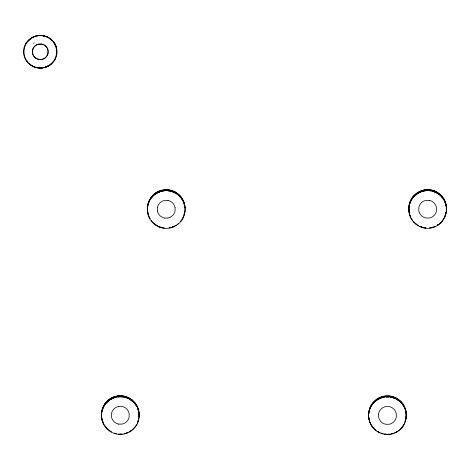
<?xml version="1.0" encoding="UTF-8"?>
<svg xmlns="http://www.w3.org/2000/svg" width="470" height="470" viewBox="0 0 470 470"><rect width="100%" height="100%" fill="white"/><g stroke="black" fill="none" stroke-linecap="round" stroke-linejoin="round"><path stroke-width="0.7" d="M101.561 414.687L101.643 413.706M101.561 415.433L101.649 412.801M147.48 209.397L147.839 205.696M139.008 416.543L139.061 414.64M138.967 417.272L139.008 415.75M406.197 414.787L405.945 417.765M406.139 415.897L405.945 418.512M446.388 208.545L446.283 210.489M446.3 211.171L446.3 206.706M101.919 410.986L101.649 412.848M101.814 412.495L102.366 409.94M157.397 207.493L157.397 211.007M138.697 419.087L138.809 418.323M184.622 212.311L184.728 211.541M184.622 213.057L184.892 211.236M368.95 411.896L369.056 411.127M368.95 411.849L368.78 413.8L368.95 412.595M408.994 206.594L409.141 212.27M408.994 206.641L409.517 203.804M408.994 207.341L409.247 205.631M409.141 206.395L410.316 202.112M405.833 418.488L405.945 417.724M405.945 418.464L405.387 420.973M446.136 212.223L444.961 216.505M147.839 205.743L148.908 202.176M101.919 411.033L102.19 409.905M102.337 409.305L102.613 408.512M183.553 216.57L184.352 214.091M184.17 214.843L184.352 214.132M138.427 419.422L138.697 418.3M138.697 419.04L138.01 421.514L138.28 420.768M409.67 203.21L410.316 201.366M409.517 203.851L409.693 203.146M409.517 204.597L409.67 203.998M369.056 411.174L369.473 409.452M369.473 409.499L370.119 407.608M369.056 411.92L369.502 410.087M445.76 213.327L446.03 212.199M405.387 420.274L405.563 419.522M148.908 201.43C147.298 205.437 147.051 209.961 148.109 214.132M102.366 409.987L103.3 407.549M102.954 408.354L103.77 406.55M183.929 214.784L184.17 214.05M138.01 420.815L138.25 420.086M409.94 203.158L410.281 202.212M369.502 409.388L369.749 408.7M369.502 410.134L370.906 406.691M444.961 215.765L444.996 215.665A18.882 18.876 0 0 1 444.273 217.34M445.337 214.72L445.584 213.985M405.14 421.702L405.387 421.02M417.801 193.105L420.421 191.584L423.958 190.544M417.806 193.094L420.421 191.449L423.958 190.338M148.908 201.477L149.748 199.68M148.908 202.223L149.695 200.514M182.812 218.092L183.241 217.187M183.241 217.234L182.713 218.327M102.989 407.514L103.3 406.803M103.729 405.898L104.146 405.175M103.3 406.85L103.829 405.757M137.322 422.524L137.634 421.819M137.322 423.27L137.634 422.559M410.316 201.413L411.156 199.615M410.316 202.159L411.156 200.361M444.649 217.169L441.641 221.77M370.119 407.654C371.958 403.043 375.788 399.341 380.371 397.473M370.436 406.997L370.906 405.992M370.119 408.401L370.436 407.737M404.453 423.411L404.77 422.706M149.748 199.726L150.635 198.193M149.748 200.467L150.635 198.933M181.82 219.766L182.389 218.814M104.146 405.968L104.716 404.97M104.146 405.921L103.77 406.591M411.156 199.662L413.218 196.566M411.156 200.402L412.049 198.869M403.037 425.99L403.93 424.457L403.607 425.039M136.846 424.222L134.802 427.324M370.906 406.738L373.439 403.096M377.68 399.259L380.224 397.826L383.767 396.786M48.663 65.559L48.357 65.829M377.751 399.224L378.332 398.736M150.635 198.98L152.221 196.918M104.716 404.224L105.38 403.331M104.716 404.271L105.38 403.378M412.049 198.916L413.218 197.312M371.852 404.417L372.951 402.937M26.79 42.635L27.389 41.824M150.706 198.14L151.81 196.63M180.721 221.247L181.156 220.665L180.233 221.834M104.787 404.923L105.815 403.489M412.114 198.822L415.204 195.285M401.938 427.424L402.966 426.037M402.966 426.084L399.882 429.58M28.188 41.013L29.939 39.298M152.221 196.219L152.967 195.397M152.221 196.959L152.967 196.096M105.815 402.749L108.335 400.264M106.302 402.996L109.892 399.841L114.868 397.444M413.635 196.155L414.381 195.285M413.635 196.901L418.711 192.806M373.439 403.143L377.028 399.988L380.371 398.172M27.689 41.419L31.232 38.211L35.644 36.143M52.387 62.504L52.746 62.105M50.625 64.355L52.887 62.099M151.734 196.76L154.33 194.116M105.815 402.79L106.302 402.255M105.815 403.536L107.877 401.427M134.731 427.359L132.205 429.927L129.773 431.595M413.142 196.695L413.635 196.108M401.451 427.964L401.868 427.506M162.55 190.403L159.013 191.507L156.193 193.047M32.031 37.858L32.542 37.424M48.439 65.771L47.37 66.411M51.03 63.855L51.741 63.215M153.796 194.65L155.811 193.017M152.967 196.137L155.811 193.763L159.054 192.03M178.665 223.356L177.542 224.325M107.877 400.64L110.844 398.525M414.381 195.332L417.125 193.023M439.532 223.826L440.895 222.545M440.073 223.338L438.152 224.854M375.007 401.527L375.471 401.11M399.341 430.027L396.909 431.736M417.601 193L418.758 192.259M30.009 39.233L31.29 38.287M33.423 43.393L34.275 42.758M43.469 67.739L46.524 66.811L50.22 64.654M155.717 193.875L157.391 192.859M108.999 399.712L111.566 398.061M108.999 400.458L109.892 399.794M415.744 194.839L417.125 193.81M375.548 401.033L377.98 399.371M379.766 397.914L377.387 399.247M157.333 192.412L156.369 193.17L159.013 191.643L162.55 190.608M111.613 398.266L110.45 399.206L113.094 397.679L116.631 396.639M156.263 193L157.045 192.506M437.605 224.942L437.317 225.124L437.67 224.883M377.481 399.177L378.567 398.501M32.113 37.794L32.653 37.471M48.005 66L48.463 65.724M155.811 193.064L157.391 192.071M175.692 225.559L176.644 224.942M417.219 193L422.195 190.65M418.177 193.17L422.9 191.214M110.844 399.224L112.471 398.378M437.1 225.494L438.058 224.877M130.725 430.978L129.05 432.012M396.375 432.059L396.909 431.689M418.758 192.342L417.671 192.959M111.431 398.437L110.25 399.101L113.094 397.544L116.631 396.433M174.429 226.017L174.928 225.77M47.922 66.047L46.524 66.811M157.391 192.118L162.573 190.215M174.064 226.364L173.407 226.675L174.064 226.411M419.804 191.531L420.462 191.22M419.804 192.277L420.462 191.966M434.815 226.658L435.473 226.299M111.566 398.108L114.181 396.944M378.609 398.249C382.198 396.38 386.381 395.605 390.382 396.333M378.609 399.042L382.004 397.585L384.507 397.079M396.187 432.112L394.518 432.888M395.276 432.588L396.187 432.159M380.224 397.69L381.969 397.044M126.829 432.788L127.258 432.629M172.237 226.939L172.749 226.751M433.651 226.875L434.157 226.693M393.038 433.275L393.455 433.117M34.087 36.789C39.474 34.339 46.101 35.42 50.625 39.163M46.489 66.722C41.572 68.867 35.673 68.32 31.237 65.306M159.054 191.331L160.787 190.708M159.154 191.995L160.1 191.654M159.154 192.036L162.573 190.961M173.301 226.71L172.355 227.051L173.301 226.757M421.508 190.844L423.981 190.197M433.769 227.028L434.709 226.693M113.135 397.367L114.974 396.674M113.235 398.025L114.181 397.69M126.436 433.082L125.754 433.328L127.488 432.753M381.317 397.132L382.004 396.892M381.317 397.879L382.004 397.632M392.891 433.516L393.572 433.228M380.5 397.732L380.929 397.579M170.763 227.38L171.309 227.239M432.177 227.316L432.717 227.18M382.363 396.939L383.767 396.58M391.98 433.563L391.287 433.74M160.787 191.454L165.117 190.655M170.968 227.515L171.673 227.339M422.9 190.426L424.704 190.045M422.301 191.319L423.981 190.896M432.377 227.451L433.082 227.274M114.868 396.745L118.364 396.046M115.573 396.568L116.654 396.298M114.974 397.414L116.654 396.997M123.968 433.822L125.049 433.552M382.11 396.815L382.709 396.668M391.105 433.922L392.779 433.546M167.984 218.08L164.471 218.08M118.552 406.456L122.065 406.456A8.989 8.989 0 0 1 129.138 413.541L129.138 417.043A8.989 8.989 0 0 1 122.077 424.105L118.552 424.116M37.13 35.873L37.753 35.779M38.605 35.65L40.291 35.561M41.971 67.868L42.823 67.739M163.29 190.109L169.165 190.109L174.064 191.596M164.283 190.009L166.227 189.904M169.887 227.738L169.165 227.85L169.887 227.786M424.704 190.091L426.525 189.851M423.981 190.943L425.802 190.626M424.704 190.838L425.691 190.691M429.369 227.95L431.296 227.68M430.573 227.833L431.296 227.721M117.371 396.145L118.364 395.998M117.371 396.933L123.246 396.892M118.364 396.786L119.198 396.739M383.784 396.398L384.507 396.286M389.389 434.174L387.445 434.327M390.382 434.027L388.555 434.268M41.248 67.909L39.327 67.909M426.525 189.892L429.474 189.886L432.976 190.62M426.525 190.591L428.752 190.591M118.581 395.975L122.035 395.975M385.606 396.169L386.334 396.134M385.606 396.915L389.389 396.886M386.334 396.88L388.555 396.88M119.198 434.08L122.147 434.045M120.308 434.18L121.419 434.127M47.141 66.523L45.696 66.523M34.351 66.523L33.435 66.523M427.635 189.839L430.573 190.091M120.308 396.68L123.246 396.933M41.248 35.608L45.584 36.466M167.338 189.909L168.178 189.962M167.338 190.655L169.887 191.008M425.908 227.997L423.981 227.68M388.555 396.093L392.18 396.668L395.282 397.82M118.469 434.045L119.198 434.127M41.853 44.127L38.722 44.127A8.113 8.113 0 0 0 35.203 45.743A7.943 7.943 0 0 0 34.093 46.824A7.702 7.702 0 0 0 32.424 50.237L32.43 53.275A7.702 7.702 0 0 0 34.621 57.258A7.943 7.943 0 0 0 35.837 58.227M38.722 59.39L41.853 59.39A8.113 8.113 0 0 0 45.373 57.775A7.943 7.943 0 0 0 46.483 56.694A7.702 7.702 0 0 0 48.151 53.275L48.146 50.243A7.702 7.702 0 0 0 45.954 46.26A7.943 7.943 0 0 0 44.738 45.29M37.753 67.739L35.556 67.351M429.586 190.644L430.573 190.838M430.573 190.791L431.296 190.943M423.981 227.721L425.802 227.991M169.165 190.156L169.887 190.262M162.573 227.738L164.283 228.038M162.573 227.786L163.29 227.891M390.382 397.032L395.282 398.566L394.618 398.207M390.382 397.079L391.105 397.185M123.246 396.145L123.968 396.251L122.259 395.998M41.806 44.127L38.769 44.127A7.773 7.773 0 0 0 32.659 50.243L32.659 53.275A7.773 7.773 0 0 0 38.781 59.385L41.806 59.39A7.773 7.773 0 0 0 47.917 53.275L47.917 50.243A7.773 7.773 0 0 0 41.795 44.133A8.113 8.113 0 0 1 44.656 45.29M429.398 200.355L425.879 200.355A9.001 9.001 0 0 0 418.805 207.44L418.805 210.942A9.001 9.001 0 0 0 425.885 218.021L429.398 218.015A9.001 9.001 0 0 0 434.597 214.896A8.989 8.989 0 0 0 436.471 210.942L436.471 207.429A8.989 8.989 0 0 0 429.404 200.373M168.066 190.738L169.165 190.902M167.984 200.42L164.471 200.42A8.989 8.989 0 0 0 157.427 207.505M384.507 434.027L386.334 434.227L384.507 434.074M431.319 190.544L434.856 191.584L437.693 193.005L436.53 192.265L437.335 192.982M169.911 190.608L173.448 191.643L176.285 193.07L173.448 191.507L169.911 190.403M391.122 396.786L394.665 397.826L397.503 399.247L394.665 397.69L391.122 396.58M123.992 396.639L127.529 397.679L130.366 399.101L127.529 397.544L124.156 396.48M431.296 190.197L432.377 190.468M432.377 191.167L434.815 192.013M432.377 191.214L432.976 191.366M422.9 227.451L422.195 227.274M169.887 190.961L171.673 191.454M170.968 191.278L171.562 191.425M161.492 227.515L160.787 227.292M391.105 396.439L392.18 396.709M392.779 397.608L393.572 397.879M382.11 433.546L382.709 433.693M125.049 396.521L130.725 399.095L134.802 402.79M125.049 396.568L125.754 396.745M123.968 396.997L125.643 397.414M123.968 397.044L125.049 397.315M115.573 433.552L116.654 433.822M35.679 67.286L34.087 66.722M431.319 190.338L436.53 192.271M423.235 227.351L422.559 227.18M161.151 227.239L161.692 227.38M382.909 433.563L383.203 433.64M433.769 190.844L437.1 192.383M433.082 190.603L434.815 191.267M433.769 191.59C438.769 193.323 442.963 197.247 444.961 202.159M420.568 226.693L421.508 227.028M171.673 191.408L176.644 193.805M172.355 191.701L173.307 192.036M159.16 226.71L160.1 227.051L159.16 226.757M380.271 432.852L378.703 432.112M381.317 433.228L382.004 433.516M125.754 397.444C129.843 398.689 133.462 401.356 135.83 404.923M126.436 397.732L127.488 398.108M114.181 433.082L114.868 433.375M421.12 226.693L421.802 226.939M159.712 226.751L160.217 226.939M381.852 433.275L381.434 433.117M159.089 226.522L158.678 226.334M435.473 191.531L436.477 192.007M435.473 192.277L436.477 192.753M46.489 36.789L48.005 37.518M419.804 226.299L420.462 226.658M34.052 66.811L29.951 64.355M173.407 191.331L175.069 192.118M173.407 192.077L175.157 192.917M158.396 226.364L159.054 226.722M394.618 397.461L396.286 398.296M396.187 398.995L397.955 400.005M127.488 397.32L129.15 398.108M157.391 225.888L154.254 223.82M378.703 432.159L379.613 432.588M111.566 431.965L107.048 428.646L103.729 424.128M157.532 225.77L158.032 226.017M31.931 65.588L32.219 65.829M157.033 225.441L157.333 225.676M48.434 37.747L47.969 37.389L48.234 37.588M436.565 192.107L440.073 194.539M437.1 193.17L438.058 193.746M418.177 225.447L418.711 225.77M418.177 225.494L418.799 225.87M31.778 65.636L32.16 65.865M175.157 192.124L177.542 193.728M175.069 192.071L176.644 193.064M156.763 225.512L155.717 224.871M396.286 398.249L396.909 398.625M396.375 398.349L399.882 400.781M396.909 399.412L399.341 401.08M377.98 431.689L378.609 432.112M377.98 431.736L378.514 432.059M129.15 398.895L133.568 402.173M436.518 192.342L437.335 192.947M396.322 398.584L397.226 399.277L396.339 398.513M129.191 398.437L130.172 399.206L129.203 398.366M175.11 192.324L175.821 192.917L175.339 192.559M415.744 223.779L417.125 224.807M417.125 224.854L413.635 221.722M50.061 38.863L50.566 39.233M29.205 63.679L30.515 64.654M176.644 193.763L179.487 196.137L181.82 198.98M154.918 224.278L152.967 222.61M376.135 430.502L373.021 427.506M130.725 399.054L132.205 400.146M439.615 194.169L440.895 195.332M415.204 223.291L415.662 223.708M50.995 39.498L51.741 40.173M178.124 194.11L180.233 196.219M178.665 195.344L180.721 197.459M29.545 63.855L30.009 64.278M399.341 400.293L401.451 402.349M399.341 401.033L401.938 403.683M399.424 401.157L400.704 402.32M440.895 195.285L443.228 198.17M442.059 197.359L443.228 198.916M413.635 221.77L414.381 222.592M400.704 401.574L401.938 402.937M179.487 195.35L181.749 198.099M373.439 428.011L371.852 425.949M151.734 221.247L151.299 220.665L152.967 222.657M106.302 427.818L107.048 428.646M412.713 220.642L411.156 218.215M401.938 402.89L403.607 405.369M401.938 403.636L403.037 405.158M371.923 426.084L370.865 424.275M180.721 196.76L183.553 201.477M26.878 60.842L27.389 61.529M26.79 60.883L27.389 61.693M134.802 402.749L135.9 404.271M134.802 403.489L135.9 405.017M443.228 198.129L444.961 201.413M403.607 405.322L403.93 405.904M403.037 405.111L404.805 408.501M370.965 424.504L370.119 422.706M181.82 198.933L182.765 200.561M53.839 42.705L54.62 44.01M54.25 43.581L54.526 44.045M149.748 218.28L150.065 218.814L149.748 218.327M136.47 405.175L136.793 405.71M136.47 405.222L136.893 405.945M135.9 404.97L136.893 406.644M136.47 405.968L136.893 406.691M182.765 200.514L183.553 202.223M148.908 216.529L149.695 218.192M410.316 215.718L410.627 216.382M410.316 215.765L410.627 216.423M411.056 218.074L409.693 214.731M404.453 406.95L404.805 407.754M404.024 406.045L404.77 407.654M370.436 423.411L370.865 424.316M149.219 217.234L148.873 216.429M136.893 405.898L137.634 407.514M137.634 408.213L137.322 407.549L138.25 409.987M102.989 421.819L103.3 422.524M102.989 422.559L103.77 424.269M444.961 201.371L445.76 203.851M444.961 202.112L445.76 204.597M405.14 408.659L405.833 411.174M405.14 409.399L405.387 410.134M369.502 420.227L369.749 420.961M369.502 420.973L370.119 422.747M369.749 421.702L370.084 422.653M183.553 201.43L184.17 203.21M183.553 202.176L184.622 205.737M148.109 214.091L148.532 215.477M148.285 214.843L148.532 215.524M138.01 408.512L138.25 409.247M138.01 409.258L138.809 412.495M102.366 420.086L102.613 420.768L102.366 420.133M102.613 421.561L101.919 419.04M409.517 213.28L409.67 213.926M409.517 214.026L409.693 214.778M405.387 410.087L405.833 411.92M369.473 420.909L369.056 419.187M184.17 203.163L184.352 203.915M184.199 204.062L184.352 204.662M148.109 213.345L148.285 214.097M445.76 203.804L446.03 204.932M445.76 204.55L446.03 205.678M409.247 212.945L409.517 214.073M184.352 203.868L184.927 207.54L184.622 205.696M138.697 411.033L138.427 409.952L138.967 412.848M101.919 418.3L102.19 419.422M446.03 204.885L446.283 206.641M446.03 205.631L446.136 206.395M409.141 211.524L408.888 208.545M405.833 411.127L405.945 411.896M406.103 412.995L405.833 411.873M406.103 413.735L405.945 412.595M368.95 417.724L369.056 418.488M368.95 418.464L369.056 419.234M368.803 417.478L368.95 418.512M175.057 207.493L175.057 211.007A8.989 8.989 0 0 1 167.996 218.074M147.586 210.554L147.733 211.541M147.568 210.442L147.839 212.311M138.956 412.695L139.061 415.433M101.649 416.479L101.561 414.64M101.814 418.323L101.919 419.087M406.139 413.676L406.197 414.834M406.103 412.948L406.197 415.574M139.008 413.529L139.061 414.687M101.643 416.414L101.649 417.272M184.451 213.386A18.876 18.876 0 0 0 184.281 203.028A18.865 18.859 0 0 0 179.569 195.167M148.767 215.73A18.876 18.876 0 0 1 148.144 203.028M152.868 195.156A18.876 18.876 0 0 1 179.558 195.156M148.179 203.034A18.865 18.859 0 0 1 152.891 195.167M164.488 218.074A8.989 8.989 0 0 1 157.427 211.007M167.99 200.437A8.989 8.989 0 0 1 175.057 207.505M440.972 222.78A18.882 18.876 0 0 0 440.972 196.09A18.865 18.859 0 0 0 433.111 191.378A18.876 18.876 0 0 0 422.166 191.384M433.099 227.504A18.882 18.876 0 0 1 409.552 214.913A18.865 18.859 0 0 1 409.587 203.962A18.882 18.876 0 0 1 422.142 191.366M440.978 222.774A18.865 18.859 0 0 1 433.111 227.48M409.587 213.915A18.876 18.876 0 0 1 409.27 212.728M409.141 212.123A18.876 18.876 0 0 1 409.587 202.97A18.882 18.876 0 0 1 433.099 190.374M433.134 190.374A18.876 18.876 0 0 1 441.001 195.091A18.882 18.876 0 0 1 446.247 211.518M446.136 212.123A18.882 18.876 0 0 1 445.86 213.327M445.689 213.921A18.882 18.876 0 0 1 445.29 215.09M369.226 419.569A18.876 18.876 0 0 1 368.944 418.365M368.674 416.532A18.876 18.876 0 0 1 369.397 409.211A18.876 18.876 0 0 1 393.784 396.909A18.876 18.876 0 0 1 404.87 421.907M125.772 397.467A18.876 18.876 0 0 1 135.636 426.525A18.876 18.876 0 0 1 104.945 426.525A18.876 18.876 0 0 1 114.815 397.467M114.833 397.485A18.882 18.876 0 0 1 125.784 397.485M101.667 417.613A18.876 18.876 0 0 1 120.291 395.664A18.876 18.876 0 0 1 138.92 417.613M138.679 418.823A18.876 18.876 0 0 1 138.362 420.015M102.225 420.015A18.876 18.876 0 0 1 101.908 418.823M118.563 424.105A8.989 8.989 0 0 1 111.508 417.043L111.478 413.529A8.989 8.989 0 0 1 118.569 406.474M51.812 63.28A16.297 16.297 0 0 0 55.883 56.488A16.309 16.309 0 0 0 51.812 40.226A16.297 16.297 0 0 0 28.764 40.238M28.758 63.28A16.297 16.297 0 0 1 24.693 56.488A16.309 16.309 0 0 1 28.741 40.226M51.806 63.291A16.309 16.309 0 0 1 28.741 63.291M45.161 36.166A17.284 17.284 0 0 0 37.013 35.779A17.108 17.108 0 0 0 32.371 37.389M37.013 67.739A17.284 17.284 0 0 0 45.161 67.351A17.108 17.108 0 0 0 48.204 66.129A16.891 16.891 0 0 0 50.936 64.355M25.48 44.074A16.315 16.315 0 0 1 28.417 40.238A16.644 16.644 0 0 1 30.961 38.211A16.891 16.891 0 0 1 33.864 36.701M26.332 42.705A16.115 16.115 0 0 0 24.781 45.52A15.863 15.863 0 0 0 24.775 57.992A16.115 16.115 0 0 0 26.332 60.812A16.315 16.315 0 0 0 28.417 63.28A16.644 16.644 0 0 0 30.961 65.306A16.891 16.891 0 0 0 33.864 66.811M45.085 36.166A17.108 17.108 0 0 1 48.128 37.389M48.204 37.389A16.891 16.891 0 0 1 50.936 39.163A16.644 16.644 0 0 1 53.263 41.419A16.315 16.315 0 0 1 55.096 44.074M55.801 45.52A15.863 15.863 0 0 1 55.801 57.992A16.115 16.115 0 0 1 54.244 60.812M54.244 42.705A16.115 16.115 0 0 1 56.353 47.029M37.089 67.739A17.108 17.108 0 0 1 33.94 66.811M55.096 59.443A16.315 16.315 0 0 1 52.158 63.28A16.644 16.644 0 0 1 49.614 65.306M38.81 59.385A8.113 8.113 0 0 1 35.92 58.227M378.485 414.546L378.614 417.184A9.001 9.001 0 0 0 385.682 424.263L389.201 424.257A9.001 9.001 0 0 0 394.406 421.138A8.989 8.989 0 0 0 396.275 417.184L396.275 413.671A8.989 8.989 0 0 0 393.813 409.076A9.001 9.001 0 0 0 389.201 406.603L385.688 406.597A8.989 8.989 0 0 0 381.076 409.065A9.001 9.001 0 0 0 378.614 413.682L378.485 414.546M155.218 224.842A18.882 18.876 0 0 0 184.998 211.347A18.882 18.876 0 0 0 158.419 192.3A18.882 18.876 0 0 0 155.218 224.842M398.425 400.328A18.876 18.876 0 0 0 369.361 410.198A18.876 18.876 0 0 0 369.397 421.149A18.876 18.876 0 0 0 398.425 431.019A18.876 18.876 0 0 0 398.425 400.328"/></g></svg>
